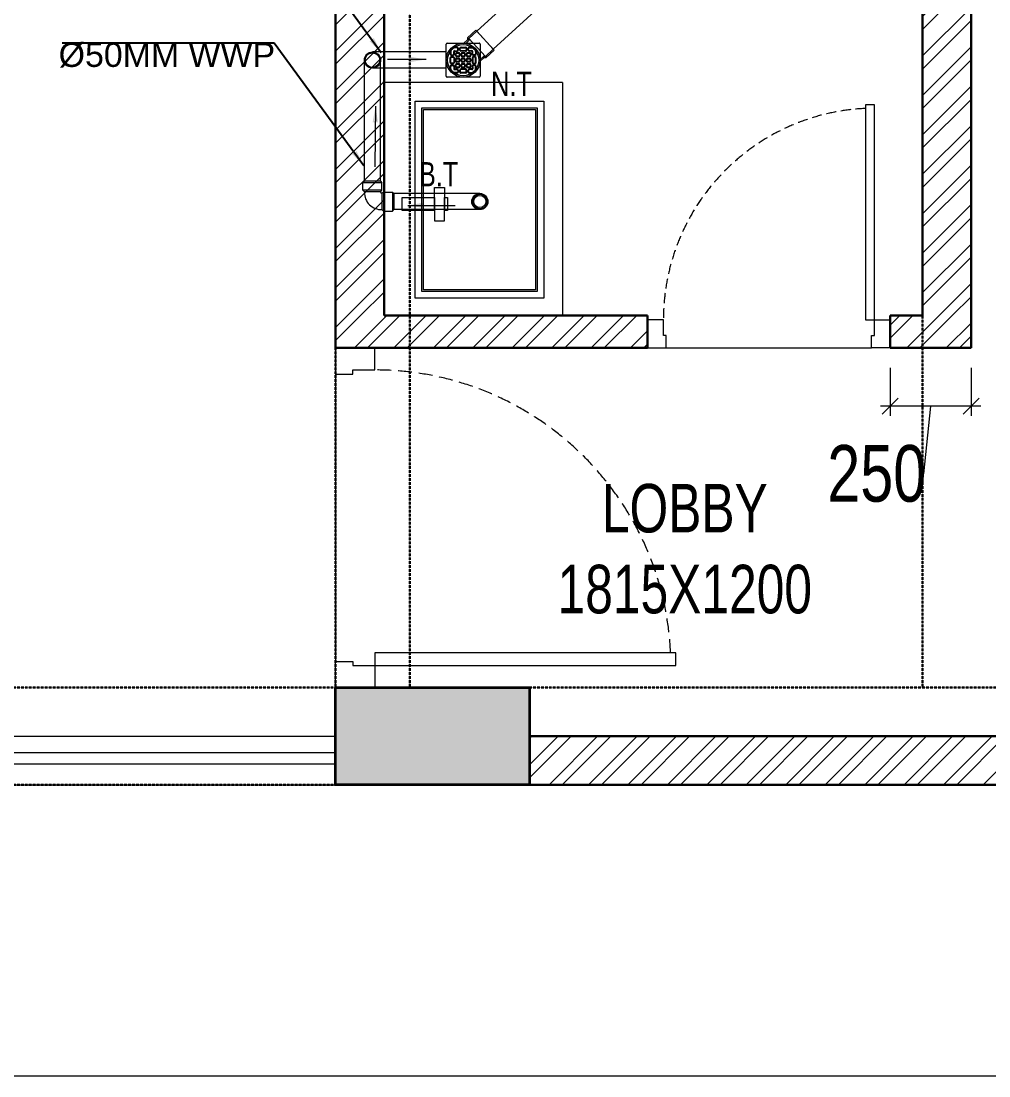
# Model space of a CAD drawing. Header units: millimetres. Extents: x 554 to 29966, y 4404 to 52986.
# Drawn here: x 16338 to 19330, y 9261 to 12521 of the extents above; entities that cross this region are included whole.
import ezdxf

# ---------------------------------------------------------------- set-up
doc = ezdxf.new("R2010")
doc.units = ezdxf.units.MM
doc.linetypes.add('DASHED2', pattern=[0.375, 0.25, -0.125])
doc.linetypes.add('HIDDEN2', pattern=[4.7625, 3.175, -1.5875])
for name, color, linetype, lineweight in [('A-DOORS', 4, 'Continuous', 0), ('A-TEXT-ROOM-50', 7, 'Continuous', 9), ('COLUMN', 6, 'Continuous', 35), ('Column Hatch', 253, 'Continuous', 5), ('door window', 7, 'Continuous', 9), ('ele 1', 8, 'Continuous', 5), ('FUR', 7, 'Continuous', 15), ('PP-BEAM', 6, 'DASHED2', 30), ('PP-WALL', 7, 'Continuous', 30), ('WALL HATCH', 8, 'Continuous', 0), ('Working Dim.', 160, 'Continuous', 5)]:
    doc.layers.add(name, color=color, linetype=linetype, lineweight=lineweight)
doc.layers.add('SH - WWP', color=94, linetype='Continuous', lineweight=0, true_color=0x009e00)
doc.layers.add('SH- WWP', color=92, linetype='Continuous')
doc.styles.add('_MAA_200', font='Arial Narrow.ttf', dxfattribs={"height": 100})
doc.styles.add('ARIAL', font='Arial.ttf')
doc.styles.add('ARIEL', font='SANSS___.TTF', dxfattribs={"width": 0.75})
doc.styles.get("Standard").update_dxf_attribs({"font": 'arial.ttf'})
doc.dimstyles.new('choti', dxfattribs={"dimtxt": 160, "dimasz": 90, "dimexe": 50, "dimexo": 75, "dimgap": 1, "dimtad": 0, "dimdec": 0, "dimzin": 0, "dimdsep": 46, "dimtxsty": 'ARIEL', "dimblk": 'OBLIQUE', "dimcen": 0.09, "dimdle": 40, "dimclrd": 152, "dimclre": 152, "dimclrt": 126, "dimadec": 1, "dimazin": 0, "dimtfac": 1, "dimtdec": 0, "dimtofl": 0, "dimtmove": 1, "dimatfit": 3, "dimldrblk": 'OBLIQUE', "dimfxl": 1, "dimtolj": 1, "dimtzin": 0, "dimlwd": -1, "dimlwe": -1, "dimarcsym": 0})
doc.dimstyles.new('COLUMN DIM PLAN', dxfattribs={"dimtxt": 100, "dimasz": 50, "dimexe": 0, "dimexo": 0, "dimgap": 30, "dimtad": 0, "dimdec": 0, "dimdsep": 46, "dimtxsty": '_MAA_200', "dimblk": 'ARCHTICK', "dimcen": 2.5, "dimdle": 50, "dimclrd": 256, "dimclre": 256, "dimclrt": 256, "dimadec": 0, "dimazin": 0, "dimtfac": 1, "dimtdec": 0, "dimtmove": 1, "dimatfit": 3, "dimfxl": 1, "dimlwd": -1, "dimlwe": -1, "dimarcsym": 0})
pattern_1 = [(45, (-2728487.74, 3305291.59), (-60.9879599, 60.9879599), []), (45, (-2728447.08, 3305291.59), (-60.9879599, 60.9879599), [])]

# ---------------------------------------------------------------- blocks, each defined once
blk = doc.blocks.new('basin12')
at = {"layer": 'FUR'}
for points in [[(-24.2, -55), (-24.2, 32.5), (10.6, 32.5), (10.6, -55)], [(10.6, -55), (-52, -55), (-52, -82.3), (10.6, -82.3)], [(-24.2, -55), (38.4, -55), (38.4, -82.3), (-24.2, -82.3)], [(10.6, -82.3), (10.6, -90.4), (-24.2, -90.4), (-24.2, -82.3)]]:
    blk.add_lwpolyline(points, dxfattribs=at)
for points in [[(-262.1, -2.3), (272.4, -2.3), (272.4, -351.7), (-262.1, -351.7)], [(-244, -20.4), (254.3, -20.4), (254.3, -333.6), (-244, -333.6)], [(-239.3, -25), (249.6, -25), (249.6, -328.9), (-239.3, -328.9)]]:
    blk.add_lwpolyline(points, close=True, dxfattribs=at)
for radius in [20.6, 16.5]:
    blk.add_circle((0, -178.1), radius, dxfattribs=at)
blk = doc.blocks.new('A$C44614934')
at = {"layer": 'door window'}
blk.add_line((3, 0.03, 0.69), (36, 0.03, 0.69), dxfattribs=at)
at = {"layer": 'door window', "elevation": 0.69}
for points in [[(36.46, 4.53), (36.46, 39.12), (35.02, 39.12), (35.02, 4.53)], [(0, 0.03), (3, 0.03), (3, 2.03), (2.53, 2.03), (2.53, 4.53), (0, 4.53)], [(39, 0.03), (36, 0.03), (36, 2.03), (36.46, 2.03), (36.46, 4.53), (39, 4.53)]]:
    blk.add_lwpolyline(points, close=True, dxfattribs=at)
at = {"layer": 'door window', "linetype": 'HIDDEN2', "ltscale": 0.5}
blk.add_arc((36.54, 4.53, 0.69), 34.01, 92.5586, 180.002, dxfattribs=at)
blk = doc.blocks.new('_OBLIQUE')
at = {"color": 0, "linetype": 'ByBlock'}
blk.add_line((-0.5, -0.5), (0.5, 0.5), dxfattribs=at)
blk = doc.blocks.new('*D43')
at = {"layer": 'Defpoints', "color": 0}
for p in [(19025.4, 11473.8), (19275.4, 11473.8), (19025.4, 11330.5)]:
    blk.add_point(p, dxfattribs=at)
at = {"layer": 'Working Dim.', "color": 152}
for p, q in [((19025.4, 11448.8), (19025.4, 11300.5)), ((19275.4, 11448.8), (19275.4, 11300.5)), ((19305.4, 11330.5), (18995.4, 11330.5)), ((19129.5, 11121.6), (19150.4, 11330.5)), ((19127.5, 11121.6), (19129.5, 11121.6))]:
    blk.add_line(p, q, dxfattribs=at)
at = {"layer": 'Working Dim.', "color": 152, "xscale": 50, "yscale": 50, "zscale": 50, "rotation": 180.0000000002134}
blk.add_blockref('_OBLIQUE', (19025.4, 11330.5), dxfattribs=at)
at = {"layer": 'Working Dim.', "color": 152, "xscale": 50, "yscale": 50, "zscale": 50}
blk.add_blockref('_OBLIQUE', (19275.4, 11330.5), dxfattribs=at)
at = {"layer": 'Working Dim.', "color": 126, "insert": (18983.7, 11121.6), "char_height": 175, "attachment_point": 5, "style": 'ARIEL'}
blk.add_mtext('\\A1;250', dxfattribs=at)
blk = doc.blocks.new('PP-BT')
for radius in [37.5, 33.8]:
    blk.add_circle((-573, 3388.7), radius)
blk = doc.blocks.new('PP-BEND 90')
for p, q in [((-694.3, 13005.4), (-687.5, 13012.2)), ((-612.5, 13012.2), (-687.5, 13012.2)), ((-612.5, 13012.2), (-605.7, 13005.4)), ((-605.7, 13005.4), (-694.3, 13005.4)), ((-694.3, 12970.6), (-694.3, 13005.4)), ((-605.7, 12970.6), (-694.3, 12970.6)), ((-694.3, 12970.6), (-687.5, 12963.8)), ((-612.5, 12963.8), (-687.5, 12963.8)), ((-687.5, 12961.4), (-687.5, 12963.8)), ((-612.5, 12963.8), (-605.7, 12970.6)), ((-605.7, 12970.6), (-605.7, 13005.4)), ((-598.8, 12962.5), (-605.7, 12955.7)), ((-598.8, 12962.5), (-598.8, 12873.9)), ((-598.8, 12962.5), (-557.3, 12962.5)), ((-557.3, 12962.5), (-557.3, 12873.9)), ((-550.4, 12955.7), (-557.3, 12962.5)), ((-605.7, 12955.7), (-605.7, 12880.7)), ((-550.4, 12955.7), (-550.4, 12880.7)), ((-550.4, 12955.7), (-550.4, 12880.7)), ((-598.8, 12873.9), (-605.7, 12880.7)), ((-598.8, 12873.9), (-557.3, 12873.9)), ((-557.3, 12873.9), (-550.4, 12880.7))]:
    blk.add_line(p, q)
for centre, radius, start, end in [((-607.6, 12960.6), 79.9, 179.418, 271.379), ((-603.9, 12964.2), 8.64, 182.6225, 258.0805)]:
    blk.add_arc(centre, radius, start, end)
blk = doc.blocks.new('_ArchTick')
at = {"color": 0, "linetype": 'ByBlock', "const_width": 0.15}
blk.add_lwpolyline([(-0.5, -0.5), (0.5, 0.5)], dxfattribs=at)
blk = doc.blocks.new('PP-P TRAP')
at = {"linetype": 'Continuous'}
for p, q in [((-551.8, 11576.8), (-556.2, 11572.4)), ((-551.8, 11576.8), (-516.9, 11576.8)), ((-516.9, 11493), (-516.9, 11576.8)), ((-551.8, 11493), (-556.2, 11497.4)), ((-551.8, 11493), (-516.9, 11493))]:
    blk.add_line(p, q, dxfattribs=at)
at = {"linetype": 'Continuous', "ltscale": 0.005}
for p, q in [((-556.2, 11572.4), (-571.7, 11572.4)), ((-554.4, 11568), (-567.7, 11568)), ((-550, 11572.4), (-554.4, 11568)), ((-550, 11497.4), (-550, 11572.4)), ((-550, 11572.4), (-516.9, 11572.4)), ((-556.2, 11497.4), (-572.3, 11497.4)), ((-554.4, 11501.8), (-568.2, 11501.8)), ((-550, 11497.4), (-554.4, 11501.8)), ((-550, 11497.4), (-516.9, 11497.4))]:
    blk.add_line(p, q, dxfattribs=at)
blk.add_line((-516.9, 11572.4), (-516.9, 11497.4))
for radius in [52.3, 48]:
    blk.add_circle((-608.4, 11535.2), radius, dxfattribs=at)
blk = doc.blocks.new('PP-GRATING')
at = {"linetype": 'Continuous'}
for p, q in [((-969.9, -379.6), (-969.9, -277.9)), ((-966.4, -274.4), (-864.7, -274.4)), ((-955.4, -300.6), (-957.5, -300.6)), ((-957.5, -300.6), (-957.5, -308.7)), ((-955.4, -300.6), (-955.4, -308.7)), ((-946.1, -308.7), (-946.1, -300.6)), ((-944, -300.6), (-946.1, -300.6)), ((-944, -308.7), (-944, -300.6)), ((-943.8, -286.9), (-943.8, -289)), ((-935.6, -286.9), (-943.8, -286.9)), ((-935.6, -289), (-943.8, -289)), ((-943.8, -298.3), (-943.8, -300.4)), ((-943.8, -298.3), (-935.6, -298.3)), ((-943.8, -300.4), (-935.6, -300.4)), ((-935.6, -289), (-935.6, -286.9)), ((-935.6, -300.4), (-935.6, -298.3)), ((-933.3, -295.9), (-933.3, -291.3)), ((-931.2, -291.3), (-933.3, -291.3)), ((-933.3, -295.9), (-931.2, -295.9)), ((-931.2, -295.9), (-931.2, -291.3)), ((-927.3, -291.3), (-927.3, -295.9)), ((-925.2, -291.3), (-927.3, -291.3)), ((-927.3, -295.9), (-925.2, -295.9)), ((-925.2, -291.3), (-925.2, -295.9)), ((-922.8, -289), (-922.8, -286.9)), ((-922.8, -286.9), (-908.9, -286.9)), ((-922.8, -289), (-908.9, -289)), ((-922.8, -298.3), (-908.9, -298.3)), ((-922.8, -298.3), (-922.8, -300.4)), ((-922.8, -300.4), (-908.9, -300.4)), ((-908.9, -286.9), (-908.9, -289)), ((-908.9, -298.3), (-908.9, -300.4)), ((-906.6, -295.9), (-906.6, -291.3)), ((-904.5, -291.3), (-906.6, -291.3)), ((-906.6, -295.9), (-904.5, -295.9)), ((-904.5, -295.9), (-904.5, -291.3)), ((-900.5, -295.9), (-900.5, -291.3)), ((-900.5, -291.3), (-898.4, -291.3)), ((-898.4, -295.9), (-900.5, -295.9)), ((-898.4, -295.9), (-898.4, -291.3)), ((-896.1, -286.9), (-888, -286.9)), ((-896.1, -289), (-896.1, -286.9)), ((-896.1, -289), (-888, -289)), ((-888, -298.3), (-896.1, -298.3)), ((-896.1, -300.4), (-896.1, -298.3)), ((-888, -300.4), (-896.1, -300.4)), ((-888, -286.9), (-888, -289)), ((-888, -298.3), (-888, -300.4)), ((-887.8, -308.7), (-887.8, -300.6)), ((-887.8, -300.6), (-885.7, -300.6)), ((-885.7, -308.7), (-885.7, -300.6)), ((-876.4, -300.6), (-876.4, -308.7)), ((-876.4, -300.6), (-874.3, -300.6)), ((-874.3, -300.6), (-874.3, -308.7)), ((-861.8, -277.3), (-861.8, -379)), ((-955.4, -308.7), (-957.5, -308.7)), ((-957.5, -321.5), (-957.5, -335.4)), ((-955.4, -321.5), (-957.5, -321.5)), ((-957.5, -335.4), (-955.4, -335.4)), ((-955.4, -321.5), (-955.4, -335.4)), ((-953.1, -311), (-948.4, -311)), ((-953.1, -311), (-953.1, -313.1)), ((-953.1, -313.1), (-948.4, -313.1)), ((-948.4, -317.1), (-953.1, -317.1)), ((-953.1, -317.1), (-953.1, -319.2)), ((-948.4, -319.2), (-953.1, -319.2)), ((-948.4, -319.2), (-948.4, -317.1)), ((-946.1, -308.7), (-944, -308.7)), ((-946.1, -335.4), (-946.1, -321.5)), ((-946.1, -321.5), (-944, -321.5)), ((-946.1, -335.4), (-944, -335.4)), ((-944, -335.4), (-944, -321.5)), ((-940, -313.4), (-940, -308.7)), ((-937.9, -308.7), (-940, -308.7)), ((-937.9, -313.4), (-940, -313.4)), ((-940, -330.8), (-940, -326.1)), ((-937.9, -326.1), (-940, -326.1)), ((-937.9, -330.8), (-940, -330.8)), ((-937.9, -313.4), (-937.9, -308.7)), ((-937.9, -330.8), (-937.9, -326.1)), ((-935.6, -304.3), (-931, -304.3)), ((-935.6, -306.4), (-935.6, -304.3)), ((-935.6, -306.4), (-931, -306.4)), ((-931, -315.7), (-935.6, -315.7)), ((-935.6, -315.7), (-935.6, -317.8)), ((-931, -317.8), (-935.6, -317.8)), ((-935.6, -321.7), (-931, -321.7)), ((-935.6, -323.8), (-935.6, -321.7)), ((-935.6, -323.8), (-931, -323.8)), ((-931, -333.1), (-935.6, -333.1)), ((-935.6, -333.1), (-935.6, -335.2)), ((-931, -335.2), (-935.6, -335.2)), ((-931, -304.3), (-931, -306.4)), ((-931, -315.7), (-931, -317.8)), ((-931, -321.7), (-931, -323.8)), ((-931, -333.1), (-931, -335.2)), ((-928.7, -308.7), (-928.7, -313.4)), ((-926.6, -308.7), (-928.7, -308.7)), ((-928.7, -313.4), (-926.6, -313.4)), ((-928.7, -326.1), (-928.7, -330.8)), ((-926.6, -326.1), (-928.7, -326.1)), ((-928.7, -330.8), (-926.6, -330.8)), ((-926.6, -308.7), (-926.6, -313.4)), ((-926.6, -326.1), (-926.6, -330.8)), ((-922.6, -313.4), (-922.6, -308.7)), ((-920.5, -308.7), (-922.6, -308.7)), ((-920.5, -313.4), (-922.6, -313.4)), ((-922.6, -330.8), (-922.6, -326.1)), ((-920.5, -326.1), (-922.6, -326.1)), ((-920.5, -330.8), (-922.6, -330.8)), ((-920.5, -313.4), (-920.5, -308.7)), ((-920.5, -330.8), (-920.5, -326.1)), ((-918.2, -304.3), (-913.5, -304.3)), ((-918.2, -306.4), (-918.2, -304.3)), ((-918.2, -306.4), (-913.5, -306.4)), ((-913.5, -315.7), (-918.2, -315.7)), ((-918.2, -315.7), (-918.2, -317.8)), ((-913.5, -317.8), (-918.2, -317.8)), ((-918.2, -321.7), (-913.5, -321.7)), ((-918.2, -323.8), (-918.2, -321.7)), ((-918.2, -323.8), (-913.5, -323.8)), ((-913.5, -333.1), (-918.2, -333.1)), ((-918.2, -333.1), (-918.2, -335.2)), ((-913.5, -335.2), (-918.2, -335.2)), ((-913.5, -304.3), (-913.5, -306.4)), ((-913.5, -315.7), (-913.5, -317.8)), ((-913.5, -321.7), (-913.5, -323.8)), ((-913.5, -333.1), (-913.5, -335.2)), ((-911.2, -308.7), (-911.2, -313.4)), ((-909.1, -308.7), (-911.2, -308.7)), ((-911.2, -313.4), (-909.1, -313.4)), ((-911.2, -326.1), (-911.2, -330.8)), ((-909.1, -326.1), (-911.2, -326.1)), ((-911.2, -330.8), (-909.1, -330.8)), ((-909.1, -308.7), (-909.1, -313.4)), ((-909.1, -326.1), (-909.1, -330.8)), ((-905.2, -313.4), (-905.2, -308.7)), ((-903.1, -308.7), (-905.2, -308.7)), ((-903.1, -313.4), (-905.2, -313.4)), ((-905.2, -330.8), (-905.2, -326.1)), ((-903.1, -326.1), (-905.2, -326.1)), ((-903.1, -330.8), (-905.2, -330.8)), ((-903.1, -313.4), (-903.1, -308.7)), ((-903.1, -330.8), (-903.1, -326.1)), ((-900.8, -304.3), (-896.1, -304.3)), ((-900.8, -306.4), (-900.8, -304.3)), ((-900.8, -306.4), (-896.1, -306.4)), ((-896.1, -315.7), (-900.8, -315.7)), ((-900.8, -315.7), (-900.8, -317.8)), ((-896.1, -317.8), (-900.8, -317.8)), ((-900.8, -321.7), (-896.1, -321.7)), ((-900.8, -323.8), (-900.8, -321.7)), ((-900.8, -323.8), (-896.1, -323.8)), ((-896.1, -333.1), (-900.8, -333.1)), ((-900.8, -333.1), (-900.8, -335.2)), ((-896.1, -335.2), (-900.8, -335.2)), ((-896.1, -304.3), (-896.1, -306.4)), ((-896.1, -315.7), (-896.1, -317.8)), ((-896.1, -321.7), (-896.1, -323.8)), ((-896.1, -333.1), (-896.1, -335.2)), ((-893.8, -308.7), (-893.8, -313.4)), ((-891.7, -308.7), (-893.8, -308.7)), ((-893.8, -313.4), (-891.7, -313.4)), ((-893.8, -326.1), (-893.8, -330.8)), ((-891.7, -326.1), (-893.8, -326.1)), ((-893.8, -330.8), (-891.7, -330.8)), ((-891.7, -308.7), (-891.7, -313.4)), ((-891.7, -326.1), (-891.7, -330.8)), ((-885.7, -308.7), (-887.8, -308.7)), ((-887.8, -335.4), (-887.8, -321.5)), ((-885.7, -321.5), (-887.8, -321.5)), ((-885.7, -335.4), (-887.8, -335.4)), ((-885.7, -335.4), (-885.7, -321.5)), ((-878.7, -311), (-883.3, -311)), ((-878.7, -313.1), (-883.3, -313.1)), ((-883.3, -317.1), (-878.7, -317.1)), ((-883.3, -319.2), (-883.3, -317.1)), ((-883.3, -319.2), (-878.7, -319.2)), ((-878.7, -311), (-878.7, -313.1)), ((-878.7, -317.1), (-878.7, -319.2)), ((-876.4, -308.7), (-874.3, -308.7)), ((-876.4, -321.5), (-876.4, -335.4)), ((-876.4, -321.5), (-874.3, -321.5)), ((-874.3, -335.4), (-876.4, -335.4)), ((-874.3, -321.5), (-874.3, -335.4)), ((-957.5, -356.4), (-957.5, -348.2)), ((-955.4, -348.2), (-957.5, -348.2)), ((-955.4, -356.4), (-957.5, -356.4)), ((-955.4, -356.4), (-955.4, -348.2)), ((-953.1, -337.8), (-948.4, -337.8)), ((-953.1, -337.8), (-953.1, -339.9)), ((-953.1, -339.9), (-948.4, -339.9)), ((-953.1, -345.9), (-953.1, -343.8)), ((-953.1, -343.8), (-948.4, -343.8)), ((-953.1, -345.9), (-948.4, -345.9)), ((-948.4, -337.8), (-948.4, -339.9)), ((-946.1, -348.2), (-944, -348.2)), ((-946.1, -348.2), (-946.1, -356.4)), ((-944, -356.4), (-946.1, -356.4)), ((-944, -348.2), (-944, -356.4)), ((-943.8, -356.6), (-935.6, -356.6)), ((-943.8, -358.7), (-943.8, -356.6)), ((-943.8, -358.7), (-935.6, -358.7)), ((-943.8, -370.1), (-943.8, -368)), ((-935.6, -368), (-943.8, -368)), ((-940, -348.2), (-940, -343.6)), ((-937.9, -343.6), (-940, -343.6)), ((-937.9, -348.2), (-940, -348.2)), ((-937.9, -348.2), (-937.9, -343.6)), ((-935.6, -339.2), (-931, -339.2)), ((-935.6, -341.3), (-935.6, -339.2)), ((-935.6, -341.3), (-931, -341.3)), ((-931, -350.5), (-935.6, -350.5)), ((-935.6, -350.5), (-935.6, -352.6)), ((-931, -352.6), (-935.6, -352.6)), ((-935.6, -356.6), (-935.6, -358.7)), ((-935.6, -368), (-935.6, -370.1)), ((-933.3, -361), (-933.3, -365.7)), ((-933.3, -361), (-931.2, -361)), ((-931.2, -365.7), (-933.3, -365.7)), ((-931.2, -361), (-931.2, -365.7)), ((-931, -339.2), (-931, -341.3)), ((-931, -350.5), (-931, -352.6)), ((-928.7, -343.6), (-928.7, -348.2)), ((-926.6, -343.6), (-928.7, -343.6)), ((-928.7, -348.2), (-926.6, -348.2)), ((-927.3, -365.7), (-927.3, -361)), ((-927.3, -361), (-925.2, -361)), ((-925.2, -365.7), (-927.3, -365.7)), ((-926.6, -343.6), (-926.6, -348.2)), ((-925.2, -365.7), (-925.2, -361)), ((-922.8, -356.6), (-908.9, -356.6)), ((-922.8, -358.7), (-922.8, -356.6)), ((-922.8, -358.7), (-908.9, -358.7)), ((-908.9, -368), (-922.8, -368)), ((-922.8, -368), (-922.8, -370.1)), ((-922.6, -348.2), (-922.6, -343.6)), ((-920.5, -343.6), (-922.6, -343.6)), ((-920.5, -348.2), (-922.6, -348.2)), ((-920.5, -348.2), (-920.5, -343.6)), ((-918.2, -339.2), (-913.5, -339.2)), ((-918.2, -341.3), (-918.2, -339.2)), ((-918.2, -341.3), (-913.5, -341.3)), ((-913.5, -350.5), (-918.2, -350.5)), ((-918.2, -350.5), (-918.2, -352.6)), ((-913.5, -352.6), (-918.2, -352.6)), ((-913.5, -339.2), (-913.5, -341.3)), ((-913.5, -350.5), (-913.5, -352.6)), ((-911.2, -343.6), (-911.2, -348.2)), ((-909.1, -343.6), (-911.2, -343.6)), ((-911.2, -348.2), (-909.1, -348.2)), ((-909.1, -343.6), (-909.1, -348.2)), ((-908.9, -358.7), (-908.9, -356.6)), ((-908.9, -368), (-908.9, -370.1)), ((-906.6, -361), (-906.6, -365.7)), ((-906.6, -361), (-904.5, -361)), ((-906.6, -365.7), (-904.5, -365.7)), ((-905.2, -348.2), (-905.2, -343.6)), ((-903.1, -343.6), (-905.2, -343.6)), ((-903.1, -348.2), (-905.2, -348.2)), ((-904.5, -361), (-904.5, -365.7)), ((-903.1, -348.2), (-903.1, -343.6)), ((-900.8, -339.2), (-896.1, -339.2)), ((-900.8, -341.3), (-900.8, -339.2)), ((-900.8, -341.3), (-896.1, -341.3)), ((-896.1, -350.5), (-900.8, -350.5)), ((-900.8, -350.5), (-900.8, -352.6)), ((-896.1, -352.6), (-900.8, -352.6)), ((-900.5, -361), (-900.5, -365.7)), ((-898.4, -361), (-900.5, -361)), ((-900.5, -365.7), (-898.4, -365.7)), ((-898.4, -361), (-898.4, -365.7)), ((-896.1, -339.2), (-896.1, -341.3)), ((-896.1, -350.5), (-896.1, -352.6)), ((-888, -356.6), (-896.1, -356.6)), ((-896.1, -356.6), (-896.1, -358.7)), ((-888, -358.7), (-896.1, -358.7)), ((-896.1, -368), (-896.1, -370.1)), ((-896.1, -368), (-888, -368)), ((-893.8, -343.6), (-893.8, -348.2)), ((-891.7, -343.6), (-893.8, -343.6)), ((-893.8, -348.2), (-891.7, -348.2)), ((-891.7, -343.6), (-891.7, -348.2)), ((-888, -358.7), (-888, -356.6)), ((-888, -370.1), (-888, -368)), ((-887.8, -348.2), (-887.8, -356.4)), ((-885.7, -348.2), (-887.8, -348.2)), ((-887.8, -356.4), (-885.7, -356.4)), ((-885.7, -348.2), (-885.7, -356.4)), ((-878.7, -337.8), (-883.3, -337.8)), ((-883.3, -337.8), (-883.3, -339.9)), ((-878.7, -339.9), (-883.3, -339.9)), ((-878.7, -343.8), (-883.3, -343.8)), ((-878.7, -345.9), (-883.3, -345.9)), ((-878.7, -337.8), (-878.7, -339.9)), ((-878.7, -345.9), (-878.7, -343.8)), ((-876.4, -348.2), (-874.3, -348.2)), ((-876.4, -356.4), (-876.4, -348.2)), ((-876.4, -356.4), (-874.3, -356.4)), ((-874.3, -356.4), (-874.3, -348.2)), ((-865.3, -382.5), (-967, -382.5)), ((-935.6, -370.1), (-943.8, -370.1)), ((-908.9, -370.1), (-922.8, -370.1)), ((-896.1, -370.1), (-888, -370.1))]:
    blk.add_line(p, q, dxfattribs=at)
for centre, radius, start, end in [((-966.4, -277.9), 3.49, 90, 180), ((-943.8, -300.6), 13.7, 90, 180), ((-943.8, -300.6), 11.6, 90, 180), ((-943.8, -300.6), 2.32, 90, 180), ((-943.8, -300.6), 0.232, 90, 180), ((-935.6, -291.3), 4.42, 360, 90), ((-935.6, -291.3), 2.32, 360, 90), ((-935.6, -295.9), 4.42, 270, 360), ((-935.6, -295.9), 2.32, 270, 360), ((-922.8, -291.3), 4.42, 90, 180), ((-922.8, -295.9), 4.42, 180, 270), ((-922.8, -291.3), 2.32, 90, 180), ((-922.8, -295.9), 2.32, 180, 270), ((-908.9, -291.3), 4.42, 360, 90), ((-908.9, -291.3), 2.32, 360, 90), ((-908.9, -295.9), 4.42, 270, 360), ((-908.9, -295.9), 2.32, 270, 360), ((-896.1, -291.3), 4.42, 90, 180), ((-896.1, -295.9), 4.42, 180, 270), ((-896.1, -291.3), 2.32, 90, 180), ((-896.1, -295.9), 2.32, 180, 270), ((-888, -300.6), 13.7, 0, 90), ((-888, -300.6), 11.6, 0, 90), ((-888, -300.6), 2.32, 0, 90), ((-888, -300.6), 0.232, 0, 90), ((-864.7, -277.3), 2.9, 360, 90), ((-953.1, -308.7), 4.42, 180, 270), ((-953.1, -321.5), 4.42, 90, 180), ((-953.1, -335.4), 4.42, 180, 270), ((-953.1, -308.7), 2.32, 180, 270), ((-953.1, -321.5), 2.32, 90, 180), ((-953.1, -335.4), 2.32, 180, 270), ((-948.4, -308.7), 4.42, 270, 360), ((-948.4, -308.7), 2.32, 270, 360), ((-948.4, -321.5), 4.42, 360, 90), ((-948.4, -321.5), 2.32, 360, 90), ((-948.4, -335.4), 4.42, 270, 360), ((-948.4, -335.4), 2.32, 270, 360), ((-935.6, -308.7), 4.42, 90, 180), ((-935.6, -313.4), 4.42, 180, 270), ((-935.6, -326.1), 4.42, 90, 180), ((-935.6, -330.8), 4.42, 180, 270), ((-935.6, -308.7), 2.32, 90, 180), ((-935.6, -308.7), 2.32, 90, 180), ((-935.6, -313.4), 2.32, 180, 270), ((-935.6, -326.1), 2.32, 90, 180), ((-935.6, -326.1), 2.32, 90, 180), ((-935.6, -330.8), 2.32, 180, 270), ((-931, -308.7), 4.42, 360, 90), ((-931, -308.7), 2.32, 360, 90), ((-931, -313.4), 2.32, 270, 360), ((-931, -313.4), 4.42, 270, 0), ((-931, -326.1), 4.42, 360, 90), ((-931, -326.1), 2.32, 360, 90), ((-931, -330.8), 2.32, 270, 360), ((-931, -330.8), 4.42, 270, 0), ((-918.2, -308.7), 4.42, 90, 180), ((-918.2, -313.4), 4.42, 180, 270), ((-918.2, -326.1), 4.42, 90, 180), ((-918.2, -330.8), 4.42, 180, 270), ((-918.2, -308.7), 2.32, 90, 180), ((-918.2, -308.7), 2.32, 90, 180), ((-918.2, -313.4), 2.32, 180, 270), ((-918.2, -326.1), 2.32, 90, 180), ((-918.2, -326.1), 2.32, 90, 180), ((-918.2, -330.8), 2.32, 180, 270), ((-913.5, -308.7), 4.42, 360, 90), ((-913.5, -308.7), 2.32, 360, 90), ((-913.5, -313.4), 2.32, 270, 0), ((-913.5, -313.4), 4.42, 270, 0), ((-913.5, -326.1), 4.42, 360, 90), ((-913.5, -326.1), 2.32, 360, 90), ((-913.5, -330.8), 2.32, 270, 0), ((-913.5, -330.8), 4.42, 270, 0), ((-900.8, -308.7), 4.42, 90, 180), ((-900.8, -313.4), 4.42, 180, 270), ((-900.8, -326.1), 4.42, 90, 180), ((-900.8, -330.8), 4.42, 180, 270), ((-900.8, -308.7), 2.32, 90, 180), ((-900.8, -313.4), 2.32, 180, 270), ((-900.8, -326.1), 2.32, 90, 180), ((-900.8, -326.1), 2.32, 90, 180), ((-900.8, -330.8), 2.32, 180, 270), ((-896.1, -308.7), 4.42, 360, 90), ((-896.1, -308.7), 2.32, 360, 90), ((-896.1, -313.4), 2.32, 270, 0), ((-896.1, -313.4), 4.42, 270, 0), ((-896.1, -326.1), 4.42, 360, 90), ((-896.1, -326.1), 2.32, 360, 90), ((-896.1, -330.8), 2.32, 270, 0), ((-896.1, -330.8), 4.42, 270, 0), ((-883.3, -308.7), 4.42, 180, 270), ((-883.3, -321.5), 4.42, 90, 180), ((-883.3, -335.4), 4.42, 180, 270), ((-883.3, -308.7), 2.32, 180, 270), ((-883.3, -321.5), 2.32, 90, 180), ((-883.3, -335.4), 2.32, 180, 270), ((-878.7, -308.7), 2.32, 270, 0), ((-878.7, -308.7), 4.42, 270, 0), ((-878.7, -321.5), 4.42, 360, 90), ((-878.7, -321.5), 2.32, 360, 90), ((-878.7, -335.4), 2.32, 270, 0), ((-878.7, -335.4), 4.42, 270, 0), ((-953.1, -348.2), 4.42, 90, 180), ((-943.8, -356.4), 13.7, 180, 270), ((-953.1, -348.2), 2.32, 90, 180), ((-943.8, -356.4), 11.6, 180, 270), ((-948.4, -348.2), 4.42, 360, 90), ((-948.4, -348.2), 2.32, 360, 90), ((-943.8, -356.4), 2.32, 180, 270), ((-943.8, -356.4), 0.232, 180, 270), ((-935.6, -343.6), 4.42, 90, 180), ((-935.6, -348.2), 4.42, 180, 270), ((-935.6, -343.6), 2.32, 90, 180), ((-935.6, -343.6), 2.32, 90, 180), ((-935.6, -348.2), 2.32, 180, 270), ((-935.6, -361), 4.42, 360, 90), ((-935.6, -361), 2.32, 360, 90), ((-935.6, -365.7), 4.42, 270, 0), ((-935.6, -365.7), 2.32, 270, 0), ((-931, -343.6), 4.42, 360, 90), ((-931, -343.6), 2.32, 360, 90), ((-931, -348.2), 2.32, 270, 360), ((-931, -348.2), 4.42, 270, 0), ((-922.8, -361), 4.42, 90, 180), ((-922.8, -365.7), 4.42, 180, 270), ((-922.8, -361), 2.32, 90, 180), ((-922.8, -365.7), 2.32, 180, 270), ((-918.2, -343.6), 4.42, 90, 180), ((-918.2, -348.2), 4.42, 180, 270), ((-918.2, -343.6), 2.32, 90, 180), ((-918.2, -343.6), 2.32, 90, 180), ((-918.2, -348.2), 2.32, 180, 270), ((-913.5, -343.6), 4.42, 360, 90), ((-913.5, -343.6), 2.32, 360, 90), ((-913.5, -348.2), 2.32, 270, 0), ((-913.5, -348.2), 4.42, 270, 0), ((-908.9, -361), 4.42, 360, 90), ((-908.9, -361), 2.32, 360, 90), ((-908.9, -365.7), 2.32, 269.679, 359.679), ((-908.9, -365.7), 4.42, 269.679, 359.679), ((-900.8, -343.6), 4.42, 90, 180), ((-900.8, -348.2), 4.42, 180, 270), ((-900.8, -343.6), 2.32, 90, 180), ((-900.8, -343.6), 2.32, 90, 180), ((-900.8, -348.2), 2.32, 180, 270), ((-896.1, -361), 4.42, 90, 180), ((-896.1, -365.7), 4.42, 180, 270), ((-896.1, -361), 2.32, 90, 180), ((-896.1, -365.7), 2.32, 180, 270), ((-896.1, -343.6), 4.42, 360, 90), ((-896.1, -343.6), 2.32, 360, 90), ((-896.1, -348.2), 2.32, 270, 0), ((-896.1, -348.2), 4.42, 270, 0), ((-888, -356.4), 2.32, 270, 360), ((-888, -356.4), 0.232, 270, 360), ((-888, -356.4), 13.7, 270, 360), ((-888, -356.4), 11.6, 270, 360), ((-883.3, -348.2), 4.42, 90, 180), ((-883.3, -348.2), 2.32, 90, 180), ((-878.7, -348.2), 4.42, 360, 90), ((-878.7, -348.2), 2.32, 360, 90), ((-967.4, -380), 2.55, 171.2591, 278.7567), ((-865.3, -379), 3.49, 270, 360)]:
    blk.add_arc(centre, radius, start, end, dxfattribs=at)

msp = doc.modelspace()

# ---------------------------------------------------------------- hatches: boundary and pattern name
at = {"layer": 'Column Hatch'}
msp.add_hatch(color=256, dxfattribs=at).paths.add_polyline_path([(17910.4, 10160.6), (17910.4, 10460.6), (17310.4, 10460.6), (17310.4, 10160.6)])
at = {"layer": 'WALL HATCH'}
h = msp.add_hatch(dxfattribs=at)
h.set_pattern_fill('ANSI32', color=256, scale=230, style=0)
h.set_pattern_definition(pattern_1)
h.paths.add_polyline_path([(19275.4, 16025.6), (19125.4, 16025.6), (19125.4, 11610.6), (19275.4, 11610.6)])
h = msp.add_hatch(dxfattribs=at)
h.set_pattern_fill('ANSI32', color=256, scale=230, style=0)
h.set_pattern_definition(pattern_1)
h.paths.add_polyline_path([(17460.4, 11610.6), (17310.4, 11610.6), (17310.4, 13275.6), (17460.4, 13275.6)])
h = msp.add_hatch(dxfattribs=at)
h.set_pattern_fill('ANSI32', color=256, scale=230, style=0)
h.set_pattern_definition(pattern_1)
h.paths.add_polyline_path([(18275.4, 11610.6), (17310.4, 11610.6), (17310.4, 11510.6), (18275.4, 11510.6)])
h = msp.add_hatch(dxfattribs=at)
h.set_pattern_fill('ANSI32', color=256, scale=230, style=0)
h.set_pattern_definition(pattern_1)
h.paths.add_polyline_path([(19275.4, 11510.6), (19025.4, 11510.6), (19025.4, 11610.6), (19275.4, 11610.6)])
h = msp.add_hatch(dxfattribs=at)
h.set_pattern_fill('ANSI32', color=256, scale=230, style=0)
h.set_pattern_definition(pattern_1)
h.paths.add_polyline_path([(17910.4, 10310.6), (17910.4, 10160.6), (23940.4, 10160.6), (23940.4, 10310.6)])

# ---------------------------------------------------------------- linework, layer by layer
at = {"layer": 'A-DOORS', "color": 163, "ltscale": 0.6}
for p, q in [((15210.4, 10310.6), (17310.4, 10310.6)), ((15210.4, 10260.6), (17310.4, 10260.6)), ((15210.4, 10225.6), (17310.4, 10225.6)), ((15210.4, 10160.6), (17310.4, 10160.6))]:
    msp.add_line(p, q, dxfattribs=at)
at = {"layer": 'COLUMN'}
msp.add_lwpolyline([(17310.4, 10160.6), (17310.4, 10460.6), (17910.4, 10460.6), (17910.4, 10160.6)], close=True, dxfattribs=at)
at = {"layer": 'ele 1', "ltscale": 0.6}
msp.add_line((8580.4, 9260.6), (21540.4, 9260.6), dxfattribs=at)
at = {"layer": 'FUR'}
for q in [(17457.1, 12330.6), (18012.1, 11610.6)]:
    msp.add_line((18012.1, 12330.6), q, dxfattribs=at)
at = {"layer": 'PP-BEAM', "lineweight": 30, "ltscale": 3}
for p, q in [((17310.4, 10460.6), (17310.4, 17075.6)), ((17540.4, 10460.6), (17540.4, 17075.6)), ((19125.4, 10460.6), (19125.4, 17075.6)), ((13395.4, 10460.6), (23940.4, 10460.6)), ((8580.4, 10160.6), (23940.4, 10160.6))]:
    msp.add_line(p, q, dxfattribs=at)
at = {"layer": 'PP-WALL', "ltscale": 0.6}
for p, q in [((19125.4, 13675.6), (19125.4, 11610.6)), ((19275.4, 13650.6), (19275.4, 11510.6)), ((17310.4, 13275.6), (17310.4, 11510.6)), ((17460.4, 13175.6), (17460.4, 11610.6)), ((17460.4, 11610.6), (18275.4, 11610.6)), ((18275.4, 11510.6), (18275.4, 11610.6)), ((19025.4, 11610.6), (19125.4, 11610.6)), ((19025.4, 11510.6), (19025.4, 11610.6)), ((19025.4, 11610.6), (19125.4, 11610.6)), ((17310.4, 11510.6), (18275.4, 11510.6)), ((19025.4, 11510.6), (19225.4, 11510.6)), ((19025.4, 11510.6), (19275.4, 11510.6)), ((17910.4, 10310.6), (23940.4, 10310.6)), ((17910.4, 10160.6), (23940.4, 10160.6))]:
    msp.add_line(p, q, dxfattribs=at)
at = {"layer": 'SH - WWP'}
for p, q in [((17747.4, 12489.1), (18914, 13558.6)), ((17798.1, 12433.8), (18959.9, 13499)), ((17652.7, 12425.4), (17424.3, 12425.4)), ((17399.6, 12025.6), (17399.6, 12400.4)), ((17449.6, 12025.6), (17449.6, 12400)), ((17652.7, 12375.4), (17424.3, 12375.4))]:
    msp.add_line(p, q, dxfattribs=at)
for points in [[(17756.6, 11988), (17490.9, 11988)], [(17756.6, 11938), (17490.9, 11938)]]:
    msp.add_lwpolyline(points, dxfattribs=at)

# ---------------------------------------------------------------- block references
at = {"layer": 'door window', "xscale": 19.23076923098415, "yscale": 19.23076923098415, "zscale": 19.23076923094413}
msp.add_blockref('A$C44614934', (18275.4, 11510.1, -13.2), dxfattribs=at)
at = {"layer": 'door window', "xscale": 26.92307692300528, "yscale": 26.92307692300528, "zscale": 26.92307692313989, "rotation": 270}
msp.add_blockref('A$C44614934', (17309.7, 11510.6, -18.5), dxfattribs=at)
at = {"layer": 'FUR', "xscale": 1.139785220380872, "yscale": 1.139785220380872, "zscale": 1.139785220402699, "rotation": 90}
msp.add_blockref('basin12', (17553.6, 11963), dxfattribs=at)
at = {"layer": 'SH - WWP'}
for name, p, xscale, yscale, zscale, rotation in [('PP-P TRAP', (25948.6, 4308.2), 1.000000137044007, 1.000000137044007, 1.000000137044007, 42.5133432688626), ('PP-BT', (17042.8, 14658.4), 0.6663561780071596, 0.6663561780071596, 0.6663561780071596, 180), ('PP-GRATING', (16816.5, 12081.3), 0.9702132645832215, 0.9702132645832215, 0.9702132645832215, 180), ('PP-BT', (17374.8, 14221), 0.6663561780071596, 0.6663561780071596, 0.6663561780071596, 180)]:
    msp.add_blockref(name, p, dxfattribs=dict(at, xscale=xscale, yscale=yscale, zscale=zscale, rotation=rotation))
at = {"layer": 'SH - WWP', "xscale": 0.6666666666228283, "yscale": 0.6666666666228283, "zscale": 0.6666666666228283}
msp.add_blockref('PP-BEND 90', (17857.9, 3350.8), dxfattribs=at)

# ---------------------------------------------------------------- texts
at = {"layer": 'A-TEXT-ROOM-50', "insert": (18390.2, 11090.3), "char_height": 150, "width": 1108.685, "attachment_point": 2, "style": 'ARIAL'}
msp.add_mtext('{\\fSwis721 LtCn BT|b0|i0|c0|p34;LOBBY\\P1815X1200}', dxfattribs=at)
at = {"layer": 'SH- WWP', "lineweight": 30, "insert": (17176.5, 12454.1), "char_height": 75, "width": 774.871, "attachment_point": 3}
msp.add_mtext('\\pxqc;\\A1;\\fArial|b0|i0|c0|p34;\\C3;Ø50MM WWP', dxfattribs=at)
at = {"layer": 'WALL HATCH', "color": 5, "char_height": 75, "width": 180.97, "attachment_point": 3, "style": 'ARIEL'}
for s, insert in [('\\pxqc;{\\fArial|b0|i0|c0|p2;\\C3;N.T}', (17945.1, 12364.7)), ('\\pxqc;{\\fArial|b0|i0|c0|p2;\\C3;B.T}', (17719.6, 12084.9))]:
    msp.add_mtext(s, dxfattribs=dict(at, insert=insert))

# ---------------------------------------------------------------- dimensions: what is measured, and where the dimension line sits
at = {"layer": 'Working Dim.'}
dim = msp.add_linear_dim(base=(19025.4, 11330.5), p1=(19275.4, 11473.8), p2=(19025.4, 11473.8), angle=180, dimstyle='choti', override={"dimtxt": 175, "dimasz": 50, "dimexe": 30, "dimexo": 25, "dimdle": 30, "dimfxl": 3, "dimarcsym": 1}, dxfattribs=at)
dim.commit()
dim.dimension.update_dxf_attribs({"geometry": '*D43', "text_midpoint": (19126.5, 11121.6), "dimtype": 161})

# ---------------------------------------------------------------- leaders
at = {"layer": 'SH - WWP'}
for points in [[(17590.7, 12402.2), (17471.6, 12402.2)], [(17433.9, 12257.5), (17432.2, 12070.5)], [(17533.9, 11951.2), (17679.9, 11951.2)]]:
    msp.add_leader(points, dimstyle='COLUMN DIM PLAN', override={"dimgap": 30, "dimtad": 0, "dimfxl": 5, "dimarcsym": 2}, dxfattribs=at)
at = {"layer": 'SH- WWP', "lineweight": 30}
for points in [[(17451.9, 12422.9), (17189.6, 12781.6), (16533.5, 12781.6)], [(17398.2, 12073.7), (17121.1, 12452.7), (16464.9, 12452.7)]]:
    msp.add_leader(points, dimstyle='COLUMN DIM PLAN', override={"dimgap": 30, "dimtad": 0, "dimfxl": 5, "dimarcsym": 2}, dxfattribs=at)

doc.saveas('drawing.dxf')
